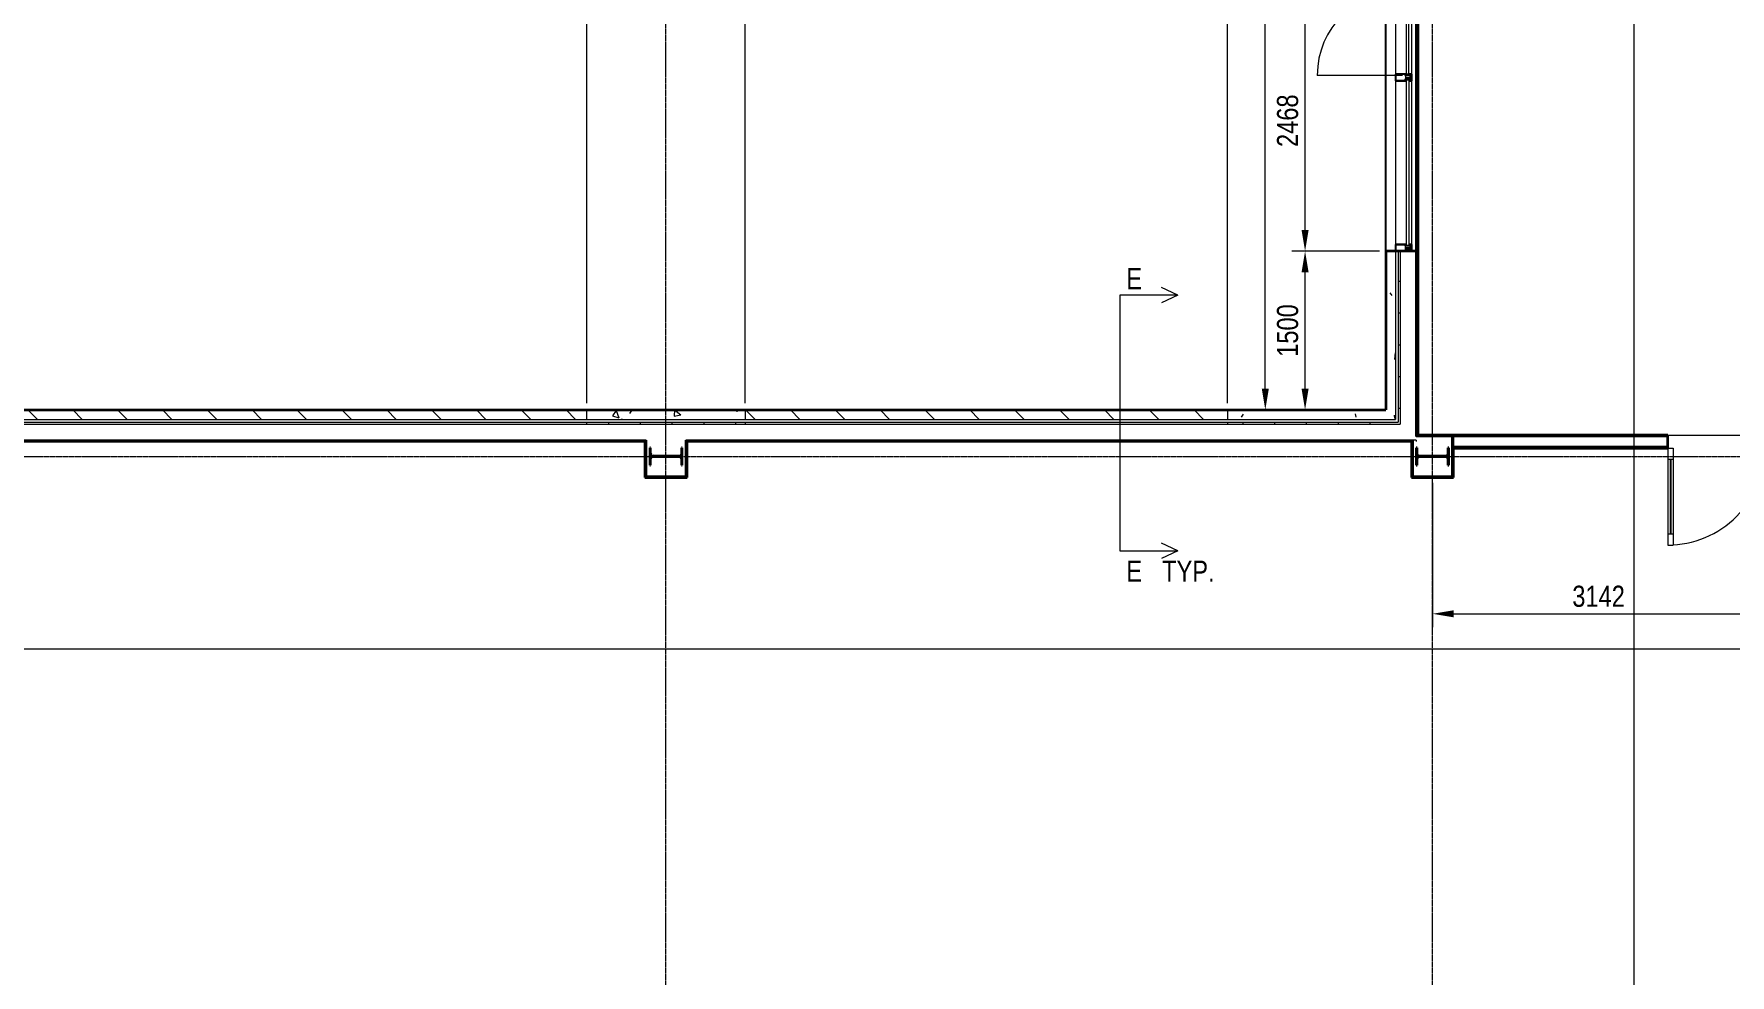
# Model space of a CAD drawing. Header units: millimetres. Extents: x -31954 to 493870, y 99509 to 604061.
# Drawn here: x 267721 to 283764, y 496838 to 505739 of the extents above; entities that cross this region are included whole.
import ezdxf

# ---------------------------------------------------------------- set-up
doc = ezdxf.new("R2010")
doc.units = ezdxf.units.MM
doc.header["$LTSCALE"] = 10
doc.linetypes.add('Center', pattern=[2, 1.25, -0.25, 0.25, -0.25])
for name, color, linetype, lineweight in [('A-ANNOTATIONS', 1, 'Continuous', 9), ('A-DETL-GENF', 3, 'Continuous', 9), ('A-DOOR', 1, 'Continuous', 18), ('A-DOOR-GLAZ', 1, 'Continuous', 25), ('A-GLAZ', 6, 'Continuous', 9), ('A-GLAZ-CWMG', 3, 'Continuous', 9), ('A-HATCH', 9, 'Continuous', 0), ('A-WALL', 2, 'Continuous', 18), ('A-WALL-MBNI', 2, 'Continuous', 9), ('S-COLUMN-STEEL-PLAN', 4, 'Continuous', 50), ('S-COLUMN-STEEL-SECTION', 4, 'Continuous', 25), ('S-GRID', 6, 'Center', 9)]:
    doc.layers.add(name, color=color, linetype=linetype, lineweight=lineweight)
doc.styles.add('AnnoText', font='arial.ttf', dxfattribs={"width": 0.8, "height": 2})
doc.styles.add('Dimension Text', font='arial.ttf', dxfattribs={"width": 0.8})
pattern_1 = [(320, (271359.46, 491699.5), (-63.756, -728.737), [76.2, -838.2]), (265, (271359.5, 491699.5), (764.228, 140.97), [60.96, -670.56]), (10.451, (271354.15, 491638.8), (700.467, -587.77), [64.76, -712.36]), (316.184, (271562.7, 491699.5), (-168.17, -1084.316), [114.3, -1257.3]), (6.636, (271548.6, 491609.2), (989.71, -949.61), [97.14, -1068.54]), (261.184, (271562.7, 491699.5), (989.7, -949.62), [91.44, -1005.84]), (291, (271511.86, 491597.9), (-409.06, -606.458), [76.2, -838.2]), (236, (271511.9, 491597.9), (736.753, -247.21), [60.96, -670.56]), (341.451, (271477.8, 491547.4), (327.685, -853.668), [64.76, -712.36]), (307.5, (271359.46, 491699.52), (338.22, -12.3547), [33.528, -628.904, 33.528, -647.192, -673.1]), (307.5, (271359.46, 491699.52), (338.22, -12.3547), [-1343.152, 33.528, -639.572]), (277.5, (271359.46, 491699.52), (400.722, -267.279), [33.528, -354.584, 33.528, -613.664, -256.54]), (277.5, (271359.46, 491699.52), (400.722, -267.279), [-1035.304, 33.528, -223.012]), (237.5, (271359.46, 491926.1), (-22.9153, -542.3633), [33.528, -220.472, 33.528, -758.952, -1051.56]), (237.5, (271359.46, 491926.1), (-22.9153, -542.3633), [-1046.48, 33.528, -1018.032]), (227.5, (271359.46, 492027.7), (101.707, -592.517), [33.528, -296.672, 33.528, -492.76, -746.76]), (227.5, (271359.46, 492027.7), (101.707, -592.517), [-856.488, 33.528, -713.232])]
pattern_2 = [(270, (271359.46, 491699.52), (300, -6e-14), []), (360, (271359.46, 491699.52), (7e-14, 300), [])]
pattern_3 = [(270, (271359.46, 491699.52), (203.2, -812.8), [33.528, -576.072, 33.528, -576.072, -3251.2]), (270, (271359.46, 491699.52), (203.2, -812.8), [-1219.2, 33.528, -1185.672, 33.528, -576.072, -1422.4]), (270, (271359.46, 491699.52), (203.2, -812.8), [-3048, 33.528, -372.872, 33.528, -982.472]), (30, (271461.06, 491394.72), (602.3054, 582.3764), [33.528, -576.072, 33.528, -576.072, -3251.2]), (30, (271461.06, 491394.72), (602.3054, 582.3764), [-1219.2, 33.528, -1185.672, 33.528, -576.072, -1422.4]), (30, (271461.06, 491394.72), (602.3054, 582.3764), [-3048, 33.528, -372.872, 33.528, -982.472]), (150, (271867.46, 491293.12), (-805.5054, 230.4236), [33.528, -576.072, 33.528, -576.072, -3251.2]), (150, (271867.46, 491293.12), (-805.5054, 230.4236), [-1219.2, 33.528, -1185.672, 33.528, -576.072, -1422.4]), (150, (271867.46, 491293.12), (-805.5054, 230.4236), [-3048, 33.528, -372.872, 33.528, -982.472])]
pattern_4 = [(315, (271359.46, 491699.52), (212.132, 212.132), [])]
pattern_5 = [(315, (271359.46, 491699.52), (247.487, 247.487), []), (315, (271734.46, 491699.52), (247.487, 247.487), [])]

# ---------------------------------------------------------------- blocks, each defined once
blk = doc.blocks.new('Rectangular Mullion - Kawneer-1600_Sys_3_6_pg01-Detail4-322328-Ground Floor Level')
at = {"layer": 'A-DETL-GENF'}
for p, q in [((-31, 13), (-29, 25)), ((-28, 26), (-29, 26)), ((-27, 114), (36, 114)), ((-27, 20), (-27, 114)), ((-27, 25), (-27, 24)), ((-25, 19), (-27, 19)), ((-25, 111), (-25, 27)), ((-25, 22), (-25, 21)), ((-21, 111), (-24, 111)), ((-24, 26), (-14, 26)), ((-22, 23), (-24, 23)), ((6, 19), (-21, 19)), ((-20, 21), (-20, 22)), ((-19, 109), (-19, 110)), ((-13, 109), (-19, 109)), ((-15, 16), (-19, 13)), ((-18, 19), (-15, 17)), ((-13, 110), (-13, 109)), ((-13, 25), (-13, 23)), ((-13, 22), (21, 22)), ((20, 111), (-12, 111)), ((4, 0), (4, 17)), ((5, -1), (4, 0)), ((5, 17), (6, 17)), ((6, 17), (6, 19)), ((9, 1), (6, 1)), ((6, 0), (6, -1)), ((7, 4), (7, 15)), ((14, 4), (7, 4)), ((8, 0), (9, 0)), ((9, 19), (13, 19)), ((9, 17), (9, 19)), ((10, 0), (9, 0)), ((12, 0), (12, 0)), ((13, 19), (13, 17)), ((15, 1), (13, 1)), ((13, 0), (14, 0)), ((14, 15), (14, 4)), ((15, -1), (16, 0)), ((16, 19), (16, 17)), ((30, 19), (16, 19)), ((16, 17), (17, 17)), ((17, 17), (17, 0)), ((17, 0), (17, -1)), ((21, 19), (30, 19)), ((33, 17), (21, 17)), ((22, 109), (22, 110)), ((28, 109), (22, 109)), ((22, 26), (33, 26)), ((22, 23), (22, 25)), ((28, 110), (28, 109)), ((33, 111), (29, 111)), ((29, 22), (29, 21)), ((33, 23), (30, 23)), ((36, 19), (33, 19)), ((33, 19), (35, 19)), ((34, 27), (34, 111)), ((34, 21), (34, 22)), ((34, -17), (34, 17)), ((36, 114), (36, 20)), ((36, 18), (36, -18)), ((-31, -13), (-29, -25)), ((-28, -26), (-28, -26)), ((-27, -19), (-25, -19)), ((-27, -38), (-27, -20)), ((-27, -25), (-27, -24)), ((36, -38), (-27, -38)), ((-25, -21), (-25, -22)), ((-25, -35), (-25, -26)), ((-24, -23), (-22, -23)), ((-24, -25), (-19, -25)), ((33, -36), (-24, -36)), ((-21, -19), (4, -19)), ((-20, -22), (-20, -21)), ((-18, -22), (4, -22)), ((-18, -25), (-18, -22)), ((-15, -19), (-15, -13)), ((4, -1), (5, -1)), ((4, -3), (4, -2)), ((4, -14), (4, -13)), ((5, -14), (4, -14)), ((4, -16), (5, -15)), ((4, -19), (4, -16)), ((7, -3), (5, -4)), ((5, -12), (5, -4)), ((5, -12), (7, -13)), ((6, -4), (7, -4)), ((7, -12), (6, -12)), ((6, -15), (6, -16)), ((6, -17), (9, -17)), ((7, -2), (7, 0)), ((7, -1), (7, -2)), ((7, -2), (7, -2)), ((7, -2), (7, -2)), ((7, -3), (7, -2)), ((7, -6), (7, -7)), ((7, -7), (14, -7)), ((7, -9), (7, -10)), ((14, -9), (7, -9)), ((7, -13), (7, -14)), ((7, -14), (7, -13)), ((7, -14), (7, -15)), ((7, -14), (7, -14)), ((7, -15), (7, -14)), ((7, -19), (14, -19)), ((9, -16), (8, -16)), ((10, -4), (9, -3)), ((9, -3), (9, -3)), ((9, -13), (10, -11)), ((9, -12), (9, -13)), ((9, -16), (10, -15)), ((10, -2), (10, -2)), ((10, -14), (10, -13)), ((12, -3), (11, -4)), ((11, -11), (12, -13)), ((12, -2), (12, -2)), ((12, -3), (12, -3)), ((12, -13), (12, -12)), ((12, -13), (12, -14)), ((12, -15), (12, -16)), ((14, -16), (13, -16)), ((13, -17), (15, -17)), ((14, -2), (14, -2)), ((14, -2), (14, -3)), ((15, -2), (14, -2)), ((17, -4), (14, -3)), ((14, -7), (14, -6)), ((14, -10), (14, -9)), ((14, -13), (17, -12)), ((14, -14), (14, -13)), ((14, -13), (15, -14)), ((14, -13), (14, -13)), ((15, 0), (15, -2)), ((15, -2), (15, -1)), ((15, -4), (16, -4)), ((16, -12), (15, -12)), ((15, -15), (15, -14)), ((15, -14), (15, -15)), ((16, -16), (15, -15)), ((16, -4), (16, -12)), ((17, -1), (17, -1)), ((17, -2), (17, -3)), ((17, -13), (17, -14)), ((17, -14), (17, -14)), ((17, -15), (17, -16)), ((17, -16), (17, -19)), ((17, -19), (30, -19)), ((17, -22), (26, -22)), ((21, -17), (33, -17)), ((30, -19), (21, -19)), ((27, -22), (27, -25)), ((28, -25), (33, -25)), ((29, -21), (29, -22)), ((30, -23), (33, -23)), ((33, -19), (36, -19)), ((35, -19), (33, -19)), ((34, -22), (34, -21)), ((34, -26), (34, -35)), ((36, -20), (36, -38))]:
    blk.add_line(p, q, dxfattribs=at)
for centre, radius, start, end in [((-29, 25), 0.508, 90, 171.7319), ((-28, 25), 0.508, 0, 90), ((-27, 20), 0.508, 180, 270), ((-24, 111), 0.762, 90, 180), ((-24, 27), 0.762, 180, 270), ((-24, 22), 1.27, 90, 180), ((-23, 21), 2.29, 180, 225.1897), ((-25, 19), 0.381, 270, 45.1897), ((-22, 22), 1.27, 0, 90), ((-21, 110), 1.52, 360, 90), ((-23, 21), 2.29, 314.8103, 0), ((-21, 19), 0.381, 134.8103, 270), ((-16, 16), 0.889, 310, 49.4311), ((-14, 25), 0.508, 0, 90), ((-12, 110), 1.52, 90, 180), ((-13, 23), 0.762, 180, 270), ((5, 17), 0.254, 90, 180), ((6, 19), 0.254, 0, 90), ((6, 17), 0.254, 270, 0), ((6, 0), 0.254, 90, 189), ((6, 17), 3.17, 301.3323, 0), ((8, -1), 0.762, 90, 170), ((9, 0), 0.381, 30, 90), ((9, -1), 0.762, 40.0052, 90), ((13, 0), 0.381, 90, 150), ((13, -1), 0.762, 90, 139.9948), ((16, 17), 3.17, 180, 238.6677), ((14, -1), 0.762, 10, 90), ((15, 0), 0.254, 351, 90), ((16, 19), 0.254, 90, 180), ((16, 17), 0.254, 180, 270), ((17, 17), 0.254, 0, 90), ((20, 110), 1.52, 360, 90), ((21, 18), 1.02, 90, 270), ((21, 23), 0.762, 270, 0), ((22, 25), 0.508, 90, 180), ((29, 110), 1.52, 90, 180), ((30, 22), 1.27, 90, 180), ((31, 21), 2.29, 180, 225.1897), ((30, 19), 0.381, 270, 45.1897), ((32, 19), 1.27, 23.5782, 156.4218), ((33, 111), 0.762, 0, 90), ((33, 27), 0.762, 270, 0), ((33, 22), 1.27, 0, 90), ((32, 21), 2.29, 314.8103, 0), ((33, 19), 0.381, 134.8103, 270), ((33, 17), 0.508, 0, 90), ((35, 18), 1.02, 360, 90), ((36, 20), 0.508, 270, 0), ((-28, -25), 0.508, 188.0669, 270), ((-28, -25), 0.508, 270, 0), ((-27, -20), 0.508, 90, 180), ((-25, -19), 0.381, 314.8103, 90), ((-23, -21), 2.29, 134.8103, 180), ((-24, -22), 1.27, 180, 270), ((-24, -26), 0.762, 90, 180), ((-24, -35), 0.762, 180, 270), ((-22, -22), 1.27, 270, 0), ((-21, -19), 0.381, 90, 225.1897), ((-23, -21), 2.29, 360, 45.1897), ((-19, -25), 0.508, 270, 0), ((-18, -22), 0.762, 90, 180), ((5, -2), 0.254, 107, 175), ((5, -3), 0.381, 175, 287), ((5, -13), 0.381, 73, 185), ((5, -14), 0.254, 185, 253), ((4, -19), 2.54, 270, 0), ((5, -1), 0.254, 287, 23), ((6, -4), 0.533, 90, 180), ((6, -12), 0.533, 180, 270), ((5, -15), 0.254, 337, 73), ((7, -1), 0.254, 9.6978, 107), ((6, 0), 0.254, 189, 287), ((6, -15), 0.254, 73, 171), ((7, -15), 0.254, 253, 350.3022), ((6, -16), 0.254, 171, 270), ((7, -3), 0.254, 287, 26), ((7, -2), 0.254, 26, 104.8469), ((7, -2), 0.381, 170, 210), ((7, -3), 2.03, 276.3794, 0), ((7, -3), 0.254, 270, 0), ((7, -6), 0.254, 96.3794, 180), ((7, -7), 0.254, 180, 270), ((7, -9), 0.254, 90, 180), ((7, -12), 2.03, 0, 83.6206), ((7, -10), 0.254, 180, 263.6206), ((7, -13), 0.254, 0, 90), ((7, -13), 0.254, 334, 73), ((7, -14), 0.254, 257.489, 334), ((7, -14), 0.381, 150, 190), ((8, -15), 0.762, 190, 270), ((8, -1), 1.83, 321.3053, 40.0052), ((10, -3), 0.203, 82.8192, 210), ((9, -3), 0.254, 141.3053, 180), ((10, -13), 0.203, 150, 277.1808), ((8, -15), 1.83, 319.9948, 38.6947), ((9, -13), 0.254, 180, 218.6947), ((9, -16), 0.381, 270, 330), ((9, -15), 0.762, 270, 319.9948), ((8, -1), 1.52, 345, 30), ((11, -4), 0.381, 210, 330), ((11, -12), 0.381, 30, 150), ((8, -15), 1.52, 330, 15), ((13, -1), 1.52, 150, 195), ((14, -1), 1.83, 139.9948, 218.6947), ((12, -3), 0.203, 330, 97.1808), ((12, -3), 0.254, 0, 38.6947), ((14, -3), 2.03, 180, 263.6206), ((14, -12), 2.03, 96.3794, 180), ((12, -13), 0.203, 262.8192, 30), ((12, -13), 0.254, 321.3053, 0), ((14, -15), 1.83, 141.3053, 220.0052), ((13, -15), 1.52, 165, 210), ((13, -16), 0.381, 210, 270), ((13, -15), 0.762, 220.0052, 270), ((15, -2), 0.254, 77.489, 154), ((14, -3), 0.254, 154, 253), ((15, -3), 0.254, 180, 270), ((14, -6), 0.254, 0, 83.6206), ((14, -7), 0.254, 270, 0), ((14, -9), 0.254, 0, 90), ((14, -10), 0.254, 276.3794, 0), ((15, -13), 0.254, 90, 180), ((14, -13), 0.254, 107, 206), ((15, -14), 0.254, 206, 284.8469), ((14, -15), 0.762, 270, 350), ((17, -19), 2.54, 180, 270), ((15, 0), 0.254, 253, 351), ((15, -1), 0.254, 73, 170.3022), ((14, -2), 0.381, 330, 10), ((14, -14), 0.381, 350, 30), ((15, -15), 0.254, 189.6978, 287), ((15, -15), 0.254, 9, 107), ((15, -16), 0.254, 270, 9), ((16, -4), 0.533, 360, 90), ((16, -12), 0.533, 270, 0), ((17, -2), 0.254, 5, 73), ((17, -1), 0.254, 157, 253), ((17, -3), 0.381, 253, 5), ((17, -13), 0.381, 355, 107), ((17, -15), 0.254, 107, 203), ((17, -14), 0.254, 287, 355), ((21, -18), 1.02, 90, 270), ((26, -22), 0.762, 0, 90), ((28, -25), 0.508, 180, 270), ((31, -21), 2.29, 134.8103, 180), ((30, -22), 1.27, 180, 270), ((30, -19), 0.381, 314.8103, 90), ((32, -19), 1.27, 203.5782, 336.4218), ((33, -17), 0.508, 270, 0), ((33, -19), 0.381, 90, 225.1897), ((32, -21), 2.29, 360, 45.1897), ((33, -22), 1.27, 270, 0), ((33, -26), 0.762, 0, 90), ((33, -35), 0.762, 270, 0), ((35, -18), 1.02, 270, 0), ((36, -20), 0.508, 0, 90)]:
    blk.add_arc(centre, radius, start, end, dxfattribs=at)
blk = doc.blocks.new('Rectangular Mullion - Kawneer-1600_Sys_3-6 Mullion_Jamb R-559003-Ground Floor Level')
at = {"layer": 'A-GLAZ-CWMG', "lineweight": 25}
for p, q in [((-64, 13), (-64, 114)), ((-64, 114), (0, 114)), ((-51, 13), (-64, 13)), ((-51, -13), (-51, 13)), ((0, 114), (0, -38)), ((-64, -38), (-64, -13)), ((-64, -13), (-51, -13)), ((0, -38), (-64, -38))]:
    blk.add_line(p, q, dxfattribs=at)
blk = doc.blocks.new('M_Double-Glass 1 - 1830 x 2134mm-470649-Ground Floor Level')
at = {"layer": 'A-DOOR', "lineweight": 18}
for p, q in [((-916, 878), (-916, 980)), ((-916, 980), (-864, 980)), ((-864, 878), (-864, 980)), ((864, 877), (864, 979)), ((915, 979), (864, 979)), ((915, 877), (915, 979)), ((-916, 878), (-864, 878)), ((864, 877), (915, 877)), ((-916, 166), (-864, 166)), ((-916, 65), (-916, 166)), ((-864, 65), (-864, 166)), ((915, 166), (864, 166)), ((864, 64), (864, 166)), ((915, 64), (915, 166)), ((-916, 65), (-864, 65)), ((915, 64), (864, 64))]:
    blk.add_line(p, q, dxfattribs=at)
at = {"layer": 'A-DOOR'}
for p, q in [((-916, 166), (-916, 878)), ((-864, 166), (-864, 878)), ((864, 166), (864, 877)), ((915, 166), (915, 877))]:
    blk.add_line(p, q, dxfattribs=at)
for centre, start, end in [((-915, 65), 359.388, 90.0334), ((915, 64), 89.9941, 180.5918)]:
    blk.add_arc(centre, 915, start, end, dxfattribs=at)
at = {"layer": 'A-DOOR-GLAZ'}
for p, q in [((-890, 878), (-890, 166)), ((890, 166), (890, 877))]:
    blk.add_line(p, q, dxfattribs=at)
blk = doc.blocks.new('M_Curtain Wall Dbl Glass - M_Curtain Wall Dbl Glass-560345-Ground Floor Level')
at = {"layer": 'A-DOOR', "lineweight": 18}
for p, q in [((-805, -50), (-805, -855)), ((805, -50), (805, -855))]:
    blk.add_line(p, q, dxfattribs=at)
at = {"layer": 'A-DOOR'}
for centre, start, end in [((-805, -50), 270, 360), ((805, -50), 180, 270)]:
    blk.add_arc(centre, 805, start, end, dxfattribs=at)
blk = doc.blocks.new('Rectangular Mullion - Kawneer-1600_Sys_3-6 Mullion_Sill-559502-Ground Floor Level')
at = {"layer": 'A-GLAZ-CWMG'}
for p, q in [((-13660, 9394), (-15245, 9394)), ((-15245, 9343), (-15245, 9368)), ((-13660, 9368), (-15245, 9368)), ((-13660, 9343), (-15245, 9343)), ((-13660, 9368), (-13660, 9343)), ((-15245, 9241), (-13660, 9241))]:
    blk.add_line(p, q, dxfattribs=at)
blk = doc.blocks.new('System Panel - 1_ Glass-559543-Ground Floor Level')
at = {"layer": 'A-GLAZ', "lineweight": 18}
for p, q in [((787, 13), (-787, 13)), ((-787, 13), (-787, -13)), ((787, -13), (787, 13)), ((-787, -13), (787, -13))]:
    blk.add_line(p, q, dxfattribs=at)
blk = doc.blocks.new('Rectangular Mullion - Kawneer-1600_Sys_3-6 Mullion_Sill-559505-Ground Floor Level')
at = {"layer": 'A-GLAZ-CWMG'}
for p, q in [((-12048, 9394), (-13596, 9394)), ((-13596, 9241), (-12048, 9241))]:
    blk.add_line(p, q, dxfattribs=at)
blk = doc.blocks.new('Rectangular Mullion - Kawneer-1600_Sys_3_6_pg01-Detail5-322336-Ground Floor Level')
at = {"layer": 'A-DETL-GENF'}
for p, q in [((-31, 19), (-29, 32)), ((-28, 32), (-29, 32)), ((-27, 121), (36, 121)), ((-27, 26), (-27, 121)), ((-27, 32), (-27, 31)), ((-25, 25), (-27, 25)), ((-25, 117), (-25, 33)), ((-25, 28), (-25, 28)), ((-21, 118), (-24, 118)), ((-24, 32), (-14, 32)), ((-22, 29), (-24, 29)), ((6, 25), (-21, 25)), ((-20, 28), (-20, 28)), ((-19, 115), (-19, 116)), ((-13, 115), (-19, 115)), ((-15, 22), (-19, 19)), ((-18, 25), (-15, 23)), ((-13, 116), (-13, 115)), ((-13, 32), (-13, 29)), ((-13, 28), (21, 28)), ((20, 118), (-12, 118)), ((4, 6), (4, 23)), ((5, 5), (4, 6)), ((4, 5), (5, 5)), ((4, 3), (4, 5)), ((5, 23), (6, 23)), ((7, 4), (5, 3)), ((5, -5), (5, 2)), ((6, 24), (6, 25)), ((6, 7), (6, 6)), ((9, 7), (6, 7)), ((6, 3), (7, 3)), ((7, 10), (7, 21)), ((14, 10), (7, 10)), ((7, 6), (7, 4)), ((7, 5), (7, 6)), ((7, 4), (7, 5)), ((7, 4), (7, 4)), ((7, 3), (7, 4)), ((7, 1), (7, -1)), ((8, 7), (9, 7)), ((9, 25), (13, 25)), ((9, 24), (9, 25)), ((10, 6), (9, 7)), ((10, 2), (9, 4)), ((9, 4), (9, 3)), ((10, 4), (10, 5)), ((12, 4), (11, 2)), ((12, 7), (12, 6)), ((12, 5), (12, 4)), ((12, 3), (12, 4)), ((13, 25), (13, 24)), ((15, 7), (13, 7)), ((13, 7), (14, 7)), ((14, 21), (14, 10)), ((15, 5), (14, 4)), ((14, 4), (14, 4)), ((17, 3), (14, 4)), ((14, 4), (14, 3)), ((14, -1), (14, 1)), ((15, 6), (16, 7)), ((15, 4), (15, 6)), ((15, 6), (15, 5)), ((15, 3), (16, 3)), ((16, 25), (16, 24)), ((30, 25), (16, 25)), ((16, 23), (17, 23)), ((16, 2), (16, -5)), ((17, 23), (17, 6)), ((17, 6), (17, 5)), ((17, 5), (17, 3)), ((17, 5), (17, 5)), ((22, 115), (22, 116)), ((28, 115), (22, 115)), ((22, 32), (33, 32)), ((22, 29), (22, 32)), ((27, 25), (24, 23)), ((24, 22), (27, 19)), ((28, 116), (28, 115)), ((33, 118), (29, 118)), ((29, 28), (29, 28)), ((33, 29), (30, 29)), ((36, 25), (33, 25)), ((34, 33), (34, 117)), ((34, 28), (34, 28)), ((36, 121), (36, 26)), ((36, 32), (36, 31)), ((37, 32), (37, 32)), ((40, 19), (38, 32)), ((-31, -6), (-29, -19)), ((-28, -20), (-28, -20)), ((-27, -13), (-25, -13)), ((-27, -32), (-27, -13)), ((-27, -19), (-27, -18)), ((-27, -32), (36, -32)), ((-25, -15), (-25, -15)), ((-25, -28), (-25, -20)), ((-24, -17), (-22, -17)), ((-24, -19), (-19, -19)), ((33, -29), (-24, -29)), ((-21, -13), (4, -13)), ((-20, -15), (-20, -15)), ((-18, -15), (4, -15)), ((-18, -19), (-18, -16)), ((-15, -13), (-15, -6)), ((4, -8), (4, -6)), ((5, -8), (4, -8)), ((4, -10), (5, -8)), ((4, -13), (4, -10)), ((5, -6), (7, -7)), ((7, -6), (6, -6)), ((6, -9), (6, -10)), ((6, -10), (9, -10)), ((7, -1), (14, -1)), ((7, -2), (7, -4)), ((14, -2), (7, -2)), ((7, -7), (7, -6)), ((7, -7), (7, -9)), ((7, -7), (7, -7)), ((7, -8), (7, -7)), ((7, -9), (7, -8)), ((7, -13), (14, -13)), ((9, -10), (8, -10)), ((9, -7), (10, -5)), ((9, -6), (9, -7)), ((9, -10), (10, -9)), ((10, -8), (10, -7)), ((11, -5), (12, -7)), ((12, -7), (12, -6)), ((12, -7), (12, -8)), ((12, -9), (12, -10)), ((13, -10), (15, -10)), ((14, -10), (13, -10)), ((14, -4), (14, -2)), ((14, -7), (17, -6)), ((14, -6), (14, -7)), ((14, -7), (14, -7)), ((14, -7), (15, -8)), ((16, -6), (15, -6)), ((15, -9), (15, -7)), ((15, -8), (15, -9)), ((16, -10), (15, -9)), ((17, -6), (17, -8)), ((17, -8), (17, -10)), ((17, -8), (17, -8)), ((17, -10), (17, -13)), ((17, -13), (30, -13)), ((17, -15), (26, -15)), ((24, -13), (24, -6)), ((27, -16), (27, -19)), ((28, -19), (33, -19)), ((29, -15), (29, -15)), ((30, -17), (33, -17)), ((33, -13), (36, -13)), ((34, -15), (34, -15)), ((34, -20), (34, -28)), ((36, -32), (36, -13)), ((36, -19), (36, -18)), ((37, -20), (37, -20)), ((39, -6), (38, -19))]:
    blk.add_line(p, q, dxfattribs=at)
for centre, radius, start, end in [((-29, 32), 0.508, 90, 171.7319), ((-28, 32), 0.508, 0, 90), ((-27, 26), 0.508, 180, 270), ((-24, 117), 0.762, 90, 180), ((-24, 33), 0.762, 180, 270), ((-24, 28), 1.27, 90, 180), ((-23, 28), 2.29, 180, 225.1897), ((-25, 26), 0.381, 270, 45.1897), ((-22, 28), 1.27, 0, 90), ((-21, 116), 1.52, 360, 90), ((-23, 28), 2.29, 314.8103, 0), ((-21, 26), 0.381, 134.8103, 270), ((-16, 23), 0.889, 310, 49.4311), ((-14, 32), 0.508, 0, 90), ((-12, 116), 1.52, 90, 180), ((-13, 29), 0.762, 180, 270), ((5, 23), 0.254, 90, 180), ((5, 5), 0.254, 107, 175), ((5, 3), 0.381, 175, 287), ((5, 5), 0.254, 287, 23), ((6, 2), 0.533, 90, 180), ((6, 25), 0.254, 0, 90), ((6, 24), 0.254, 270, 0), ((6, 7), 0.254, 90, 189), ((7, 5), 0.254, 9.6978, 107), ((6, 6), 0.254, 189, 287), ((6, 24), 3.18, 301.3323, 0), ((8, 6), 0.762, 90, 170), ((7, 5), 0.381, 170, 210), ((7, 4), 0.254, 287, 26), ((7, 4), 0.254, 26, 104.8469), ((7, 3), 2.03, 276.3794, 0), ((7, 3), 0.254, 270, 0), ((7, 1), 0.254, 96.3794, 180), ((9, 7), 0.381, 30, 90), ((9, 6), 0.762, 40.0052, 90), ((8, 5), 1.83, 321.3053, 40.0052), ((10, 4), 0.203, 82.8192, 210), ((9, 4), 0.254, 141.3053, 180), ((8, 5), 1.52, 345, 30), ((11, 2), 0.381, 210, 330), ((13, 7), 0.381, 90, 150), ((13, 6), 0.762, 90, 139.9948), ((13, 5), 1.52, 150, 195), ((14, 5), 1.83, 139.9948, 218.6947), ((12, 4), 0.203, 330, 97.1808), ((12, 4), 0.254, 0, 38.6947), ((14, 3), 2.03, 180, 263.6206), ((16, 24), 3.18, 180, 238.6677), ((14, 6), 0.762, 10, 90), ((15, 4), 0.254, 77.489, 154), ((14, 4), 0.254, 154, 253), ((15, 3), 0.254, 180, 270), ((14, 1), 0.254, 0, 83.6206), ((15, 7), 0.254, 351, 90), ((15, 6), 0.254, 253, 351), ((15, 5), 0.254, 73, 170.3022), ((14, 5), 0.381, 330, 10), ((16, 25), 0.254, 90, 180), ((16, 24), 0.254, 180, 270), ((16, 2), 0.533, 360, 90), ((17, 23), 0.254, 0, 90), ((17, 5), 0.254, 5, 73), ((17, 5), 0.254, 157, 253), ((17, 3), 0.381, 253, 5), ((20, 116), 1.52, 360, 90), ((21, 29), 0.762, 270, 0), ((22, 32), 0.508, 90, 180), ((25, 23), 0.889, 130.5689, 230), ((29, 116), 1.52, 90, 180), ((30, 28), 1.27, 90, 180), ((31, 28), 2.29, 180, 225.1897), ((30, 26), 0.381, 270, 45.1897), ((33, 117), 0.762, 0, 90), ((33, 33), 0.762, 270, 0), ((33, 28), 1.27, 0, 90), ((32, 28), 2.29, 314.8103, 0), ((33, 26), 0.381, 134.8103, 270), ((37, 32), 0.508, 90, 180), ((36, 26), 0.508, 270, 0), ((37, 32), 0.508, 8.2681, 90), ((-28, -19), 0.508, 188.0669, 270), ((-28, -19), 0.508, 270, 0), ((-27, -13), 0.508, 90, 180), ((-23, -15), 2.29, 134.8103, 180), ((-25, -13), 0.381, 314.8103, 90), ((-24, -15), 1.27, 180, 270), ((-24, -20), 0.762, 90, 180), ((-24, -28), 0.762, 180, 270), ((-22, -15), 1.27, 270, 0), ((-21, -13), 0.381, 90, 225.1897), ((-23, -15), 2.29, 360, 45.1897), ((-19, -19), 0.508, 270, 0), ((-18, -16), 0.762, 90, 180), ((5, -6), 0.381, 73, 185), ((5, -8), 0.254, 185, 253), ((4, -13), 2.54, 270, 0), ((6, -5), 0.533, 180, 270), ((5, -8), 0.254, 337, 73), ((6, -9), 0.254, 73, 171), ((7, -9), 0.254, 253, 350.3022), ((6, -10), 0.254, 171, 270), ((7, -1), 0.254, 180, 270), ((7, -2), 0.254, 90, 180), ((7, -6), 2.03, 0, 83.6206), ((7, -4), 0.254, 180, 263.6206), ((7, -6), 0.254, 360, 90), ((7, -7), 0.254, 257.489, 334), ((7, -7), 0.254, 334, 73), ((7, -8), 0.381, 150, 190), ((8, -9), 0.762, 190, 270), ((10, -7), 0.203, 150, 277.1808), ((8, -8), 1.83, 319.9948, 38.6947), ((9, -7), 0.254, 180, 218.6947), ((9, -9), 0.762, 270, 319.9948), ((9, -10), 0.381, 270, 330), ((11, -5), 0.381, 30, 150), ((8, -8), 1.52, 330, 15), ((14, -6), 2.03, 96.3794, 180), ((12, -7), 0.203, 262.8192, 30), ((12, -7), 0.254, 321.3053, 0), ((14, -8), 1.83, 141.3053, 220.0052), ((13, -8), 1.52, 165, 210), ((13, -9), 0.762, 220.0052, 270), ((13, -10), 0.381, 210, 270), ((14, -1), 0.254, 270, 0), ((14, -2), 0.254, 0, 90), ((14, -4), 0.254, 276.3794, 0), ((15, -6), 0.254, 90, 180), ((14, -7), 0.254, 107, 206), ((15, -7), 0.254, 206, 284.8469), ((14, -9), 0.762, 270, 350), ((17, -13), 2.54, 180, 270), ((14, -8), 0.381, 350, 30), ((15, -9), 0.254, 189.6978, 287), ((15, -9), 0.254, 9, 107), ((15, -10), 0.254, 270, 9), ((16, -5), 0.533, 270, 0), ((17, -6), 0.381, 355, 107), ((17, -8), 0.254, 107, 203), ((17, -8), 0.254, 287, 355), ((26, -16), 0.762, 360, 90), ((28, -19), 0.508, 180, 270), ((31, -15), 2.29, 134.8103, 180), ((30, -15), 1.27, 180, 270), ((30, -13), 0.381, 314.8103, 90), ((33, -13), 0.381, 90, 225.1897), ((32, -15), 2.29, 360, 45.1897), ((33, -15), 1.27, 270, 0), ((33, -20), 0.762, 0, 90), ((33, -28), 0.762, 270, 0), ((36, -13), 0.508, 0, 90), ((37, -19), 0.508, 180, 270), ((37, -19), 0.508, 270, 351.9331)]:
    blk.add_arc(centre, radius, start, end, dxfattribs=at)
blk = doc.blocks.new('Rectangular Mullion - Kawneer-1600_Sys_3-6 Mullion_Vertical-558998-Ground Floor Level')
at = {"layer": 'A-GLAZ-CWMG', "lineweight": 25}
for p, q in [((-27, 114), (36, 114)), ((-27, 13), (-27, 114)), ((-15, 13), (-27, 13)), ((-15, -13), (-15, 13)), ((36, 13), (23, 13)), ((23, 13), (23, -13)), ((36, 114), (36, 13)), ((-27, -38), (-27, -13)), ((-27, -13), (-15, -13)), ((36, -38), (-27, -38)), ((23, -13), (36, -13)), ((36, -13), (36, -38))]:
    blk.add_line(p, q, dxfattribs=at)

msp = doc.modelspace()

# ---------------------------------------------------------------- hatches: boundary and pattern name
at = {"layer": 'A-HATCH', "lineweight": 9}
h = msp.add_hatch(dxfattribs=at)
h.set_pattern_fill('FP_3', color=256, angle=-90, style=0, pattern_type=2)
h.set_pattern_definition(pattern_1)
h.paths.add_polyline_path([(280509.9, 502183.7), (280509.9, 502093.7), (280599.9, 502093.7), (280599.9, 503683.7), (280509.9, 503683.7), (280509.9, 502688)], flags=0)
h = msp.add_hatch(dxfattribs=at)
h.set_pattern_fill('FP_4', color=256, angle=-90, style=0, pattern_type=2)
h.set_pattern_definition(pattern_2)
h.paths.add_polyline_path([(280624.9, 502048.7), (280644.9, 502048.7), (280644.9, 503683.7), (280624.9, 503683.7), (280624.9, 502066.6)], flags=0)
h = msp.add_hatch(dxfattribs=at)
h.set_pattern_fill('FP_2', color=256, angle=-90, style=0, pattern_type=2)
h.set_pattern_definition(pattern_4)
h.paths.add_polyline_path([(267199.9, 502093.7), (272949.9, 502093.7), (272949.9, 502183.7), (267199.9, 502183.7)], flags=0)
h = msp.add_hatch(dxfattribs=at)
h.set_pattern_fill('FP_3', color=256, angle=-90, style=0, pattern_type=2)
h.set_pattern_definition(pattern_1)
h.paths.add_polyline_path([(272949.9, 502093.7), (274449.9, 502093.7), (274449.9, 502183.7), (272949.9, 502183.7)], flags=0)
h = msp.add_hatch(dxfattribs=at)
h.set_pattern_fill('FP_2', color=256, angle=-90, style=0, pattern_type=2)
h.set_pattern_definition(pattern_4)
h.paths.add_polyline_path([(274449.9, 502093.7), (279009.9, 502093.7), (279009.9, 502183.7), (274449.9, 502183.7)], flags=0)
h = msp.add_hatch(dxfattribs=at)
h.set_pattern_fill('FP_3', color=256, angle=-90, style=0, pattern_type=2)
h.set_pattern_definition(pattern_1)
h.paths.add_polyline_path([(279009.9, 502093.7), (280509.9, 502093.7), (280509.9, 502183.7), (279009.9, 502183.7)], flags=0)
h = msp.add_hatch(dxfattribs=at)
h.set_pattern_fill('FP_4', color=256, angle=-90, style=0, pattern_type=2)
h.set_pattern_definition(pattern_2)
h.paths.add_polyline_path([(272949.9, 502048.7), (274449.9, 502048.7), (274449.9, 502068.7), (272949.9, 502068.7)], flags=0)
h = msp.add_hatch(dxfattribs=at)
h.set_pattern_fill('FP_4', color=256, angle=-90, style=0, pattern_type=2)
h.set_pattern_definition(pattern_2)
h.paths.add_polyline_path([(279009.9, 502068.7), (279009.9, 502048.7), (280624.9, 502048.7), (280624.9, 502068.7), (280279.7, 502068.7)], flags=0)
h = msp.add_hatch(dxfattribs=at)
h.set_pattern_fill('FP_1', color=256, angle=-90, style=0, pattern_type=2)
h.set_pattern_definition(pattern_3)
h.paths.add_polyline_path([(267199.9, 501883.7), (272949.9, 501883.7), (272949.9, 501896.7), (267199.9, 501896.7)], flags=0)
h = msp.add_hatch(dxfattribs=at)
h.set_pattern_fill('FP_1', color=256, angle=-90, style=0, pattern_type=2)
h.set_pattern_definition(pattern_3)
h.paths.add_polyline_path([(272949.9, 501883.7), (273512.9, 501883.7), (273512.9, 501896.7), (272949.9, 501896.7)], flags=0)
h.paths.add_polyline_path([(273886.9, 501896.7), (273886.9, 501883.7), (274449.9, 501883.7), (274449.9, 501896.7), (274203.1, 501896.7)], flags=0)
h = msp.add_hatch(dxfattribs=at)
h.set_pattern_fill('FP_1', color=256, angle=-90, style=0, pattern_type=2)
h.set_pattern_definition(pattern_3)
h.paths.add_polyline_path([(273499.9, 501543.7), (273899.9, 501543.7), (273899.9, 501883.7), (273886.9, 501883.7), (273886.9, 501556.7), (273512.9, 501556.7), (273512.9, 501883.7), (273499.9, 501883.7)], flags=0)
h = msp.add_hatch(dxfattribs=at)
h.set_pattern_fill('FP_1', color=256, angle=-90, style=0, pattern_type=2)
h.set_pattern_definition(pattern_3)
h.paths.add_polyline_path([(274449.9, 501883.7), (279009.9, 501883.7), (279009.9, 501896.7), (274449.9, 501896.7)], flags=0)
h = msp.add_hatch(dxfattribs=at)
h.set_pattern_fill('FP_1', color=256, angle=-90, style=0, pattern_type=2)
h.set_pattern_definition(pattern_3)
h.paths.add_polyline_path([(279009.9, 501896.7), (279009.9, 501883.7), (280796.9, 501883.7), (280796.9, 501896.7), (280279.7, 501896.7)], flags=0)
h = msp.add_hatch(dxfattribs=at)
h.set_pattern_fill('FP_1', color=256, angle=-90, style=0, pattern_type=2)
h.set_pattern_definition(pattern_3)
h.paths.add_polyline_path([(280749.9, 501883.7), (280749.9, 501543.7), (281149.9, 501543.7), (281149.9, 501943.7), (280809.9, 501943.7), (280809.9, 501930.7), (281136.9, 501930.7), (281136.9, 501556.7), (280762.9, 501556.7), (280762.9, 501883.7)], flags=0)
h = msp.add_hatch(dxfattribs=at)
h.set_pattern_fill('FP_1', color=256, angle=-90, style=0, pattern_type=2)
h.set_pattern_definition(pattern_3)
h.paths.add_polyline_path([(281149.9, 501927.7), (283176.5, 501927.7), (283176.5, 501943.7), (281149.9, 501943.7)], flags=0)
h.paths.add_polyline_path([(285006.5, 501927.7), (289869.9, 501927.7), (289869.9, 501943.7), (285006.5, 501943.7)], flags=0)
h = msp.add_hatch(dxfattribs=at)
h.set_pattern_fill('FP_1', color=256, angle=-90, style=0, pattern_type=2)
h.set_pattern_definition(pattern_3)
h.paths.add_polyline_path([(281149.9, 501819.7), (283176.5, 501819.7), (283176.5, 501835.7), (281149.9, 501835.7)], flags=0)
h.paths.add_polyline_path([(285006.5, 501835.7), (285006.5, 501819.7), (287049.2, 501819.7), (287049.2, 501835.7)], flags=0)
h.paths.add_polyline_path([(287141.2, 501835.7), (287141.2, 501819.7), (289869.9, 501819.7), (289869.9, 501835.7), (287875.4, 501835.7)], flags=0)
at = {"layer": 'S-COLUMN-STEEL-PLAN'}
h = msp.add_hatch(dxfattribs=at)
h.set_pattern_fill('FP_25', color=256, angle=-90, style=0, pattern_type=2)
h.set_pattern_definition(pattern_5)
h.paths.add_polyline_path([(273546.9, 501825.7), (273546.9, 501661.7), (273554.3, 501661.7), (273554.3, 501724.6), (273559.2, 501736.4), (273570.9, 501741.2), (273828.9, 501741.2), (273840.6, 501736.4), (273845.5, 501724.6), (273845.5, 501661.7), (273852.9, 501661.7), (273852.9, 501825.7), (273845.5, 501825.7), (273845.5, 501762.8), (273840.6, 501751.1), (273828.9, 501746.2), (273570.9, 501746.2), (273559.2, 501751.1), (273554.3, 501762.8), (273554.3, 501825.7)], flags=0)
h = msp.add_hatch(dxfattribs=at)
h.set_pattern_fill('FP_26', color=256, angle=-90, style=0, pattern_type=2)
h.set_pattern_definition(pattern_5)
h.paths.add_polyline_path([(280796.9, 501661.7), (280804.3, 501661.7), (280804.3, 501724.6), (280809.2, 501736.4), (280820.9, 501741.2), (281078.9, 501741.2), (281090.6, 501736.4), (281095.5, 501724.6), (281095.5, 501661.7), (281102.9, 501661.7), (281102.9, 501825.7), (281095.5, 501825.7), (281095.5, 501762.8), (281090.6, 501751.1), (281078.9, 501746.2), (280820.9, 501746.2), (280809.2, 501751.1), (280804.3, 501762.8), (280804.3, 501825.7), (280796.9, 501825.7)], flags=0)

# ---------------------------------------------------------------- linework, layer by layer
at = {"layer": 'A-ANNOTATIONS'}
for p, q in [((282854.3, 513317.2), (282854.3, 479890.2)), ((272949.9, 502246.2), (272949.9, 510916.3)), ((272949.9, 502246.2), (272949.9, 510916.3)), ((274449.9, 502246.2), (274449.9, 510916.3)), ((274449.9, 502246.2), (274449.9, 510916.3)), ((279009.9, 502246.2), (279009.9, 510916.3)), ((279009.9, 502246.2), (279009.9, 510916.3)), ((279368.4, 502383.7), (279368.4, 509928.7)), ((279744.7, 503883.7), (279744.7, 505951.9)), ((280447.4, 503683.7), (279619.7, 503683.7)), ((280447.4, 503683.7), (279619.7, 503683.7)), ((279744.7, 502383.7), (279744.7, 503483.7)), ((275695.2, 502183.7), (275420.6, 502183.7)), ((279159.1, 502183.7), (278884.4, 502183.7)), ((280447.4, 502183.7), (279243.4, 502183.7)), ((280447.4, 502183.7), (279619.7, 502183.7)), ((283176.5, 501943.7), (285006.5, 501943.7)), ((280949.9, 501494.2), (280949.9, 500129.9)), ((281149.9, 500254.9), (283891.6, 500254.9)), ((293521.9, 499919.7), (249140.1, 499919.7))]:
    msp.add_line(p, q, dxfattribs=at)
for points in [[(278540.7, 503267.6), (278387.7, 503339.8)], [(278540.7, 503267.6), (277991.1, 503267.6), (277991.1, 500849.9), (278540.7, 500849.9)], [(278540.7, 503267.6), (278387.7, 503195.4)], [(278540.7, 500849.9), (278387.7, 500922.1)], [(278540.7, 500849.9), (278387.7, 500777.7)]]:
    msp.add_lwpolyline(points, dxfattribs=at)
for points in [[(279711.4, 503883.7), (279778, 503883.7), (279744.7, 503683.7)], [(279711.4, 503483.7), (279778, 503483.7), (279744.7, 503683.7)], [(279335.1, 502383.7), (279401.8, 502383.7), (279368.4, 502183.7)], [(279711.4, 502383.7), (279778, 502383.7), (279744.7, 502183.7)], [(281149.9, 500288.2), (281149.9, 500221.5), (280949.9, 500254.9)]]:
    msp.add_solid(points, dxfattribs=at)
at = {"layer": 'A-WALL', "lineweight": 35}
for p, q in [((280809.9, 509488.7), (280809.9, 501943.7)), ((280809.9, 503683.7), (280509.9, 503683.7)), ((280509.9, 503683.7), (280509.9, 502183.7)), ((251509.9, 502183.7), (280509.9, 502183.7)), ((273499.9, 501883.7), (266649.9, 501883.7)), ((273499.9, 501883.7), (273499.9, 501543.7)), ((280749.9, 501883.7), (273899.9, 501883.7)), ((273899.9, 501543.7), (273899.9, 501883.7)), ((280749.9, 501883.7), (280749.9, 501543.7)), ((281149.9, 501943.7), (280809.9, 501943.7)), ((283176.5, 501943.7), (281149.9, 501943.7)), ((283176.5, 501819.7), (283176.5, 501943.7)), ((281149.9, 501543.7), (281149.9, 501819.7)), ((281149.9, 501819.7), (283176.5, 501819.7)), ((273499.9, 501543.7), (273899.9, 501543.7)), ((280749.9, 501543.7), (281149.9, 501543.7))]:
    msp.add_line(p, q, dxfattribs=at)
at = {"layer": 'A-WALL'}
for p, q in [((280599.9, 503683.7), (280599.9, 502093.7)), ((280624.9, 503683.7), (280624.9, 502068.7)), ((280644.9, 503683.7), (280644.9, 502048.7)), ((280796.9, 503683.7), (280796.9, 501930.7)), ((272949.9, 502093.7), (272949.9, 502183.7)), ((274449.9, 502183.7), (274449.9, 502093.7)), ((279009.9, 502183.7), (279009.9, 502093.7)), ((251599.9, 502093.7), (280599.9, 502093.7)), ((251624.9, 502068.7), (280624.9, 502068.7)), ((251644.9, 502048.7), (280644.9, 502048.7)), ((272949.9, 502048.7), (272949.9, 502068.7)), ((274449.9, 502068.7), (274449.9, 502048.7)), ((279009.9, 502068.7), (279009.9, 502048.7)), ((273512.9, 501896.7), (266636.9, 501896.7)), ((273512.9, 501556.7), (273512.9, 501896.7)), ((273886.9, 501556.7), (273886.9, 501896.7)), ((280796.9, 501896.7), (273886.9, 501896.7)), ((280762.9, 501556.7), (280762.9, 501896.7)), ((280796.9, 501930.7), (281136.9, 501930.7)), ((280796.9, 501896.7), (280796.9, 501883.7)), ((281136.9, 501556.7), (281136.9, 501930.7)), ((281149.9, 501943.7), (281149.9, 501819.7)), ((283176.5, 501927.7), (281149.9, 501927.7)), ((283176.5, 501835.7), (281149.9, 501835.7)), ((273512.9, 501556.7), (273886.9, 501556.7)), ((280762.9, 501556.7), (281136.9, 501556.7))]:
    msp.add_line(p, q, dxfattribs=at)
at = {"layer": 'A-WALL-MBNI'}
msp.add_line((281149.9, 501819.7), (281149.9, 501943.7), dxfattribs=at)
at = {"layer": 'S-COLUMN-STEEL-PLAN', "lineweight": 35}
for p, q in [((273554.3, 501825.7), (273546.9, 501825.7)), ((273546.9, 501825.7), (273546.9, 501661.7)), ((273554.3, 501762.8), (273554.3, 501825.7)), ((273852.9, 501825.7), (273845.5, 501825.7)), ((273845.5, 501825.7), (273845.5, 501762.8)), ((273852.9, 501661.7), (273852.9, 501825.7)), ((280804.3, 501825.7), (280796.9, 501825.7)), ((280796.9, 501825.7), (280796.9, 501661.7)), ((280804.3, 501762.8), (280804.3, 501825.7)), ((281102.9, 501825.7), (281095.5, 501825.7)), ((281095.5, 501825.7), (281095.5, 501762.8)), ((281102.9, 501661.7), (281102.9, 501825.7)), ((273554.3, 501661.7), (273554.3, 501724.6)), ((273828.9, 501746.2), (273570.9, 501746.2)), ((273570.9, 501741.2), (273828.9, 501741.2)), ((273845.5, 501724.6), (273845.5, 501661.7)), ((280804.3, 501661.7), (280804.3, 501724.6)), ((281078.9, 501746.2), (280820.9, 501746.2)), ((280820.9, 501741.2), (281078.9, 501741.2)), ((281095.5, 501724.6), (281095.5, 501661.7)), ((273546.9, 501661.7), (273554.3, 501661.7)), ((273845.5, 501661.7), (273852.9, 501661.7)), ((280796.9, 501661.7), (280804.3, 501661.7)), ((281095.5, 501661.7), (281102.9, 501661.7))]:
    msp.add_line(p, q, dxfattribs=at)
for centre, start, end in [((273570.9, 501762.8), 180, 270), ((273570.9, 501724.6), 90, 180), ((273828.9, 501762.8), 270, 0), ((273828.9, 501724.6), 0, 90), ((280820.9, 501762.8), 180, 270), ((280820.9, 501724.6), 90, 180), ((281078.9, 501762.8), 270, 0), ((281078.9, 501724.6), 0, 90)]:
    msp.add_arc(centre, 16.6, start, end, dxfattribs=at)
at = {"layer": 'S-COLUMN-STEEL-SECTION'}
for p, q in [((280509.9, 502183.7), (280509.9, 510128.7)), ((280796.9, 501930.7), (280796.9, 509501.7)), ((251509.9, 502183.7), (280509.9, 502183.7)), ((266636.9, 501896.7), (273512.9, 501896.7)), ((273512.9, 501896.7), (273512.9, 501556.7)), ((273886.9, 501556.7), (273886.9, 501896.7)), ((273886.9, 501896.7), (280762.9, 501896.7)), ((280762.9, 501896.7), (280762.9, 501556.7)), ((281136.9, 501930.7), (280796.9, 501930.7)), ((281136.9, 501556.7), (281136.9, 501930.7)), ((273512.9, 501556.7), (273886.9, 501556.7)), ((280762.9, 501556.7), (281136.9, 501556.7))]:
    msp.add_line(p, q, dxfattribs=at)
at = {"layer": 'S-GRID'}
for p, q in [((273699.9, 479933.7), (273699.9, 513588)), ((280949.9, 479933.7), (280949.9, 513588)), ((249692.4, 501743.7), (292326.3, 501743.7))]:
    msp.add_line(p, q, dxfattribs=at)

# ---------------------------------------------------------------- block references
at = {"layer": 'A-DETL-GENF', "extrusion": (0, 0, -1), "rotation": 270}
for name, p in [('Rectangular Mullion - Kawneer-1600_Sys_3-6 Mullion_Vertical-558998-Ground Floor Level', (-280714.9, 505332.1)), ('Rectangular Mullion - Kawneer-1600_Sys_3-6 Mullion_Jamb R-559003-Ground Floor Level', (-280714.9, 503683.7))]:
    msp.add_blockref(name, p, dxfattribs=at)
at = {"layer": 'A-DOOR'}
for name, p, rotation in [('M_Curtain Wall Dbl Glass - M_Curtain Wall Dbl Glass-560345-Ground Floor Level', (280714.9, 506151.9), 270), ('M_Double-Glass 1 - 1830 x 2134mm-470649-Ground Floor Level', (284091.5, 501884.1), 179.9999999999998)]:
    msp.add_blockref(name, p, dxfattribs=dict(at, rotation=rotation))
at = {"layer": 'A-GLAZ', "rotation": 270}
msp.add_blockref('System Panel - 1_ Glass-559543-Ground Floor Level', (280714.9, 504521.6), dxfattribs=at)
at = {"layer": 'A-GLAZ-CWMG', "rotation": 270}
for name in ['Rectangular Mullion - Kawneer-1600_Sys_3-6 Mullion_Sill-559502-Ground Floor Level', 'Rectangular Mullion - Kawneer-1600_Sys_3-6 Mullion_Sill-559505-Ground Floor Level']:
    msp.add_blockref(name, (271359.5, 491699.5), dxfattribs=at)
at = {"layer": 'A-GLAZ-CWMG', "extrusion": (0, 0, -1), "rotation": 270}
for name, p in [('Rectangular Mullion - Kawneer-1600_Sys_3_6_pg01-Detail5-322336-Ground Floor Level', (-280721.3, 505332.1)), ('Rectangular Mullion - Kawneer-1600_Sys_3_6_pg01-Detail4-322328-Ground Floor Level', (-280714.9, 503719.8))]:
    msp.add_blockref(name, p, dxfattribs=at)

# ---------------------------------------------------------------- texts
at = {"layer": 'A-ANNOTATIONS', "char_height": 200, "attachment_point": 5, "rotation": 90, "style": 'AnnoText'}
for s, insert in [('2468', (279580.1, 504917.8)), ('1500', (279580.1, 502933.7))]:
    msp.add_mtext(s, dxfattribs=dict(at, insert=insert))
at = {"layer": 'A-ANNOTATIONS', "char_height": 200, "attachment_point": 1, "line_spacing_factor": 0.938532, "style": 'Dimension Text'}
for s, insert in [('E', (278053.3, 503523.9)), ('E', (278053.3, 500757.5)), ('TYP.', (278392.4, 500757.5))]:
    msp.add_mtext(s, dxfattribs=dict(at, insert=insert))
at = {"layer": 'A-ANNOTATIONS', "insert": (282520.8, 500419.5), "char_height": 200, "attachment_point": 5, "style": 'AnnoText'}
msp.add_mtext('3142', dxfattribs=at)

doc.saveas('drawing.dxf')
